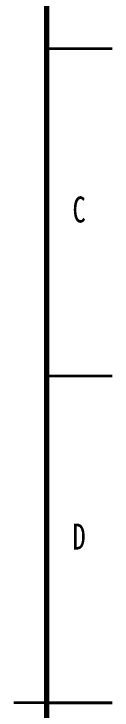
# Model space of a CAD drawing. Header units: millimetres. Extents: x 0 to 594, y 0 to 420.
# Drawn here: x 579 to 594, y 208.9 to 315.3 of the extents above; entities that cross this region are included whole.
import ezdxf

# ---------------------------------------------------------------- set-up
doc = ezdxf.new("R2010")
doc.units = ezdxf.units.MM
doc.styles.add('SLDTEXTSTYLE1', font='TXT', dxfattribs={"width": 0.75})

msp = doc.modelspace()

# ---------------------------------------------------------------- linework, layer by layer
at = {"color": 7, "linetype": 'Continuous', "lineweight": 70}
msp.add_line((584, 410), (584, 10), dxfattribs=at)
at = {"color": 7, "linetype": 'Continuous', "lineweight": 35}
for p, q in [((584, 310), (594, 310)), ((584, 260), (594, 260)), ((594, 210), (579, 210)), ((584, 210), (594, 210))]:
    msp.add_line(p, q, dxfattribs=at)

# ---------------------------------------------------------------- texts
at = {"color": 7, "linetype": 'Continuous', "lineweight": 0, "char_height": 3.9687, "attachment_point": 2, "style": 'SLDTEXTSTYLE1'}
for s, insert in [('C', (588.9587, 287.3979)), ('D', (588.9527, 237.3979))]:
    msp.add_mtext(s, dxfattribs=dict(at, insert=insert))

doc.saveas('drawing.dxf')
